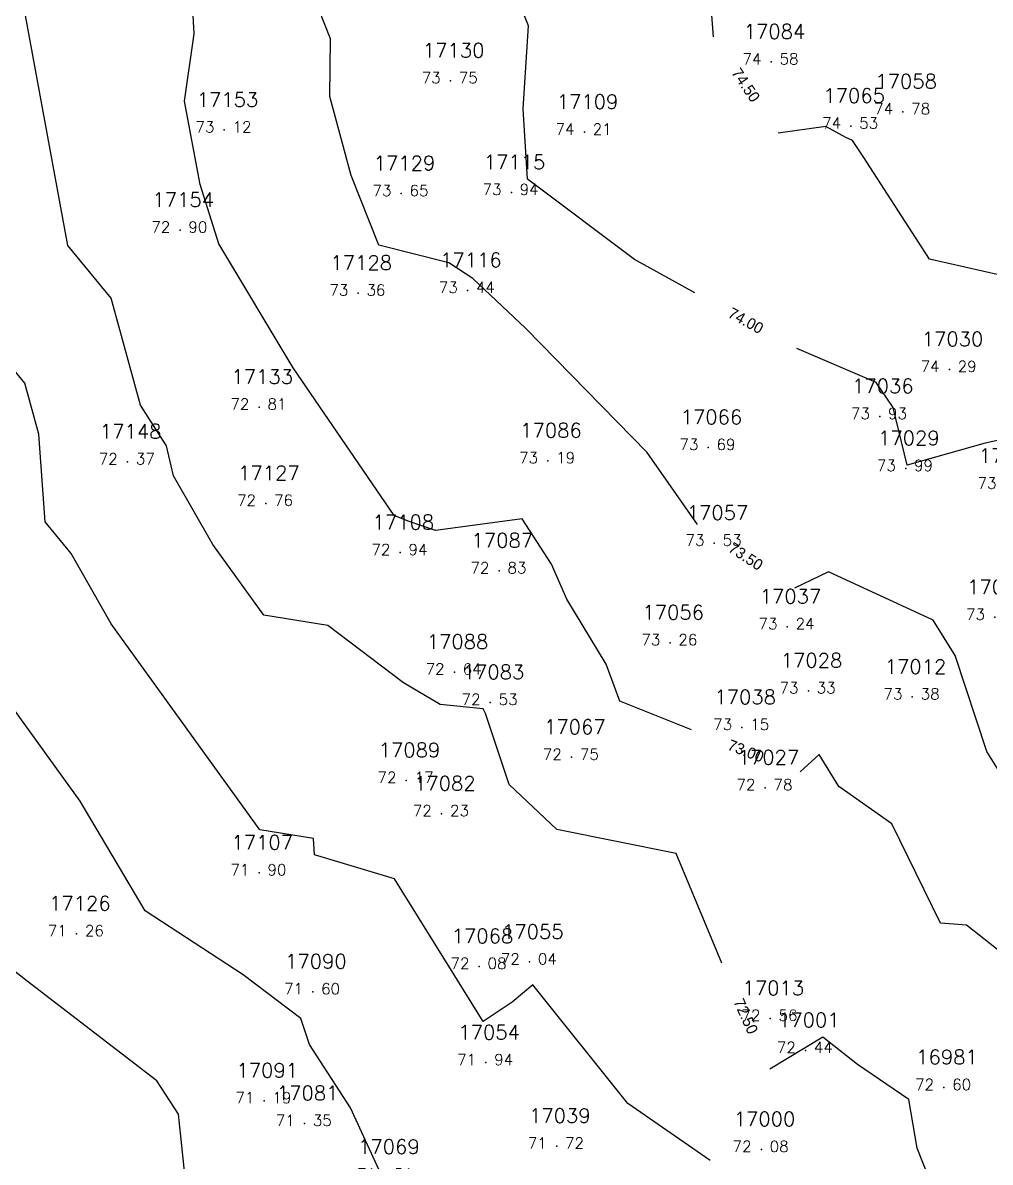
# Model space of a CAD drawing. Header units: millimetres. Extents: x 1412565 to 1412813, y 4931476 to 4931699.
# Drawn here: x 1412574.93 to 1412592.42, y 4931504.84 to 4931525.44 of the extents above; entities that cross this region are included whole.
import ezdxf
from ezdxf.enums import TextEntityAlignment as Align

# ---------------------------------------------------------------- set-up
doc = ezdxf.new("R2010")
doc.units = ezdxf.units.MM
for name, color, linetype in [('CIVIL', 50, 'Continuous'), ('CIVIL-DRAW', 80, 'Continuous'), ('CIVIL-NONAME', 130, 'Continuous'), ('CIVIL-TEXT', 240, 'Continuous'), ('CIVIL-Z', 50, 'Continuous'), ('Tcontours1', 7, 'Continuous'), ('Tcontours2', 7, 'Continuous')]:
    doc.layers.add(name, color=color, linetype=linetype)
doc.styles.add('CIVILCADMAIN', font='TXT.SHX')
doc.styles.add('MAVAT_HebTXT', font='hebtxt.shx')
doc.styles.get("Standard").update_dxf_attribs({"font": 'arial.ttf'})

# ---------------------------------------------------------------- blocks, each defined once
blk = doc.blocks.new('CIVIL-ZZ')
at = {"layer": 'CIVIL-DRAW'}
blk.add_point((0, 0), dxfattribs=at)
at = {"layer": 'CIVIL-NONAME'}
blk.add_attdef('NAME', text='', height=1.8, dxfattribs=at).set_placement((0, 2.1), align=Align.CENTER)
at = {"layer": 'CIVIL-TEXT', "flags": 8}
blk.add_attdef('TEXT', text='', height=2, dxfattribs=at).set_placement((0.2, -3.3), align=Align.CENTER)
at = {"layer": 'CIVIL-Z'}
blk.add_attdef('Z1', text='', height=1.6, dxfattribs=at).set_placement((-0.75, -0.225), align=Align.RIGHT)
blk.add_attdef('Z2', (0.75, -0.225), '', height=1.6, dxfattribs=at)

msp = doc.modelspace()

# ---------------------------------------------------------------- linework, layer by layer
at = {"layer": 'Tcontours1'}
for points, elevation in [([(1412587.079, 4931520.558), (1412585.985, 4931521.158), (1412584.053, 4931522.612), (1412583.975, 4931523.885), (1412584.072, 4931525.385), (1412583.527, 4931526.743), (1412583.03, 4931530.508), (1412582.867, 4931530.88), (1412582.854, 4931531.016), (1412582.64, 4931533.586), (1412583.462, 4931535.863), (1412582.683, 4931537.539), (1412582.642, 4931537.748), (1412582.762, 4931537.957), (1412583.425, 4931539.413), (1412583.238, 4931541.235), (1412585.55, 4931543.872), (1412586.42, 4931545.242), (1412587.157, 4931547.207)], 74), ([(1412587.357, 4931504.87), (1412585.867, 4931505.9), (1412584.151, 4931508.044), (1412583.774, 4931507.732), (1412583.249, 4931507.386), (1412582.678, 4931508.303), (1412581.649, 4931509.964), (1412580.2, 4931510.394), (1412580.185, 4931510.689), (1412579.214, 4931510.847), (1412576.525, 4931514.573), (1412575.799, 4931515.845), (1412575.333, 4931516.415), (1412575.219, 4931517.998), (1412574.965, 4931518.925), (1412573.198, 4931521.069), (1412573.004, 4931522.124), (1412572.085, 4931526.241)], 72), ([(1412587.02, 4931512.654), (1412585.723, 4931513.175), (1412585.472, 4931513.845), (1412584.762, 4931515.016), (1412584.485, 4931515.651), (1412583.956, 4931516.47), (1412582.391, 4931516.258), (1412581.896, 4931516.429), (1412581.641, 4931516.53), (1412579.818, 4931519.202), (1412578.47, 4931521.442), (1412578.134, 4931522.513), (1412577.852, 4931524.02), (1412578.023, 4931525.24), (1412577.982, 4931526.028)], 73), ([(1412593.13, 4931518.011), (1412592.329, 4931517.84), (1412590.916, 4931517.44), (1412590.665, 4931518.485), (1412590.359, 4931518.932), (1412588.921, 4931519.549)], 74), ([(1412592.647, 4931508.608), (1412591.989, 4931509.127), (1412591.52, 4931509.162), (1412590.637, 4931510.955), (1412589.684, 4931511.632), (1412589.325, 4931512.211), (1412588.98, 4931511.899)], 73), ([(1412577.894, 4931504.276), (1412577.739, 4931505.711), (1412577.349, 4931506.311), (1412575.084, 4931508.051), (1412573.623, 4931509.183)], 71)]:
    msp.add_lwpolyline(points, dxfattribs=dict(at, elevation=elevation))
at = {"layer": 'Tcontours2'}
for points, elevation in [([(1412587.413, 4931525.185), (1412587.296, 4931526.752), (1412587.158, 4931527.409), (1412586.942, 4931527.697), (1412586.811, 4931527.569), (1412585.876, 4931527.188), (1412584.993, 4931529.213), (1412584.755, 4931531.621), (1412584.67, 4931532.643), (1412585.515, 4931534.984), (1412585.895, 4931535.653), (1412585.977, 4931536.928), (1412586.511, 4931540.947), (1412586.422, 4931542), (1412586.55, 4931542.281), (1412586.524, 4931542.532), (1412586.843, 4931542.896), (1412587.385, 4931543.818)], 74.5), ([(1412581.398, 4931504.631), (1412580.854, 4931505.82), (1412580.11, 4931506.968), (1412579.955, 4931507.44), (1412578.914, 4931508.229), (1412577.137, 4931509.382), (1412575.965, 4931511.369), (1412574.686, 4931513.141), (1412574.42, 4931513.607), (1412573.323, 4931514.949), (1412573.257, 4931515.865), (1412572.778, 4931516.28), (1412571.95, 4931518.624), (1412571.297, 4931519.363), (1412571.261, 4931520.6), (1412570.986, 4931521.816), (1412570.37, 4931524.285), (1412569.806, 4931526.732)], 71.5), ([(1412587.123, 4931516.37), (1412586.218, 4931517.669), (1412584.014, 4931519.918), (1412583.065, 4931520.812), (1412582.627, 4931521.1), (1412581.367, 4931521.419), (1412580.864, 4931522.675), (1412580.481, 4931524.106), (1412580.491, 4931525.147), (1412580.09, 4931526.162)], 73.5), ([(1412587.566, 4931508.436), (1412586.738, 4931510.418), (1412584.582, 4931510.857), (1412583.72, 4931511.67), (1412583.292, 4931512.949), (1412583.253, 4931513.033), (1412582.471, 4931513.116), (1412581.813, 4931513.506), (1412580.439, 4931514.542), (1412579.284, 4931514.73), (1412578.364, 4931516.005), (1412577.653, 4931517.25), (1412577.523, 4931517.792), (1412577.053, 4931518.528), (1412576.523, 4931520.461), (1412575.738, 4931521.414), (1412574.962, 4931525.634)], 72.5), ([(1412593.239, 4931520.729), (1412591.32, 4931521.167), (1412590.122, 4931523.02), (1412589.926, 4931523.308), (1412589.808, 4931523.363), (1412589.448, 4931523.56), (1412588.587, 4931523.444)], 74.5), ([(1412592.716, 4931511.683), (1412592.355, 4931512.265), (1412591.787, 4931514.001), (1412591.385, 4931514.639), (1412589.492, 4931515.511), (1412588.877, 4931515.214)], 73.5), ([(1412588.715, 4931484.819), (1412588.771, 4931485.077), (1412589.172, 4931485.91), (1412590.673, 4931488.027), (1412590.646, 4931488.566), (1412592.1, 4931490.17), (1412591.438, 4931491.969), (1412591.811, 4931493.082), (1412592.282, 4931494.047), (1412592.607, 4931495.748), (1412593.114, 4931496.63), (1412593.179, 4931496.727), (1412593.088, 4931498.929), (1412592.9, 4931500.577), (1412592.737, 4931501.507), (1412592.593, 4931502.708), (1412591.888, 4931503.1), (1412591.1, 4931505.093), (1412590.945, 4931505.975), (1412590.017, 4931506.609), (1412589.392, 4931507.103), (1412588.434, 4931506.524)], 72.5)]:
    msp.add_lwpolyline(points, dxfattribs=dict(at, elevation=elevation))

# ---------------------------------------------------------------- block references
at = {"layer": 'CIVIL'}
ref = msp.add_blockref('CIVIL-ZZ', (1412588.46, 4931524.73, 74.58), dxfattribs=dict(at, xscale=0.2, yscale=0.2))
ref.add_attrib('Z2', '58', (1412588.61, 4931524.685), dxfattribs={"layer": 'CIVIL-Z', "height": 0.2, "style": 'CIVILCADMAIN'})
ref.add_attrib('Z1', '74', (1412587.94, 4931524.685), dxfattribs={"layer": 'CIVIL-Z', "height": 0.2, "style": 'CIVILCADMAIN'})
ref.add_attrib('NAME', '17084', (1412587.96, 4931525.15), dxfattribs={"layer": 'CIVIL-NONAME', "height": 0.26, "style": 'CIVILCADMAIN'})
ref = msp.add_blockref('CIVIL-ZZ', (1412582.66, 4931524.39, 73.75), dxfattribs=dict(at, xscale=0.2, yscale=0.2))
ref.add_attrib('Z2', '75', (1412582.81, 4931524.345), dxfattribs={"layer": 'CIVIL-Z', "height": 0.2, "style": 'CIVILCADMAIN'})
ref.add_attrib('Z1', '73', (1412582.14, 4931524.345), dxfattribs={"layer": 'CIVIL-Z', "height": 0.2, "style": 'CIVILCADMAIN'})
ref.add_attrib('NAME', '17130', (1412582.16, 4931524.81), dxfattribs={"layer": 'CIVIL-NONAME', "height": 0.26, "style": 'CIVILCADMAIN'})
ref = msp.add_blockref('CIVIL-ZZ', (1412590.84, 4931523.83, 74.78), dxfattribs=dict(at, xscale=0.2, yscale=0.2))
ref.add_attrib('Z2', '78', (1412590.99, 4931523.785), dxfattribs={"layer": 'CIVIL-Z', "height": 0.2, "style": 'CIVILCADMAIN'})
ref.add_attrib('Z1', '74', (1412590.32, 4931523.785), dxfattribs={"layer": 'CIVIL-Z', "height": 0.2, "style": 'CIVILCADMAIN'})
ref.add_attrib('NAME', '17058', (1412590.34, 4931524.25), dxfattribs={"layer": 'CIVIL-NONAME', "height": 0.26, "style": 'CIVILCADMAIN'})
ref = msp.add_blockref('CIVIL-ZZ', (1412589.9, 4931523.57, 74.53), dxfattribs=dict(at, xscale=0.2, yscale=0.2))
ref.add_attrib('Z2', '53', (1412590.05, 4931523.525), dxfattribs={"layer": 'CIVIL-Z', "height": 0.2, "style": 'CIVILCADMAIN'})
ref.add_attrib('Z1', '74', (1412589.38, 4931523.525), dxfattribs={"layer": 'CIVIL-Z', "height": 0.2, "style": 'CIVILCADMAIN'})
ref.add_attrib('NAME', '17065', (1412589.4, 4931523.99), dxfattribs={"layer": 'CIVIL-NONAME', "height": 0.26, "style": 'CIVILCADMAIN'})
ref = msp.add_blockref('CIVIL-ZZ', (1412578.57, 4931523.5, 73.12), dxfattribs=dict(at, xscale=0.2, yscale=0.2))
ref.add_attrib('Z2', '12', (1412578.72, 4931523.455), dxfattribs={"layer": 'CIVIL-Z', "height": 0.2, "style": 'CIVILCADMAIN'})
ref.add_attrib('Z1', '73', (1412578.05, 4931523.455), dxfattribs={"layer": 'CIVIL-Z', "height": 0.2, "style": 'CIVILCADMAIN'})
ref.add_attrib('NAME', '17153', (1412578.07, 4931523.92), dxfattribs={"layer": 'CIVIL-NONAME', "height": 0.26, "style": 'CIVILCADMAIN'})
ref = msp.add_blockref('CIVIL-ZZ', (1412585.08, 4931523.46, 74.21), dxfattribs=dict(at, xscale=0.2, yscale=0.2))
ref.add_attrib('Z2', '21', (1412585.23, 4931523.415), dxfattribs={"layer": 'CIVIL-Z', "height": 0.2, "style": 'CIVILCADMAIN'})
ref.add_attrib('Z1', '74', (1412584.56, 4931523.415), dxfattribs={"layer": 'CIVIL-Z', "height": 0.2, "style": 'CIVILCADMAIN'})
ref.add_attrib('NAME', '17109', (1412584.58, 4931523.88), dxfattribs={"layer": 'CIVIL-NONAME', "height": 0.26, "style": 'CIVILCADMAIN'})
ref = msp.add_blockref('CIVIL-ZZ', (1412581.77, 4931522.35, 73.65), dxfattribs=dict(at, xscale=0.2, yscale=0.2))
ref.add_attrib('Z2', '65', (1412581.92, 4931522.305), dxfattribs={"layer": 'CIVIL-Z', "height": 0.2, "style": 'CIVILCADMAIN'})
ref.add_attrib('Z1', '73', (1412581.25, 4931522.305), dxfattribs={"layer": 'CIVIL-Z', "height": 0.2, "style": 'CIVILCADMAIN'})
ref.add_attrib('NAME', '17129', (1412581.27, 4931522.77), dxfattribs={"layer": 'CIVIL-NONAME', "height": 0.26, "style": 'CIVILCADMAIN'})
ref = msp.add_blockref('CIVIL-ZZ', (1412583.76, 4931522.37, 73.94), dxfattribs=dict(at, xscale=0.2, yscale=0.2))
ref.add_attrib('Z2', '94', (1412583.91, 4931522.325), dxfattribs={"layer": 'CIVIL-Z', "height": 0.2, "style": 'CIVILCADMAIN'})
ref.add_attrib('Z1', '73', (1412583.24, 4931522.325), dxfattribs={"layer": 'CIVIL-Z', "height": 0.2, "style": 'CIVILCADMAIN'})
ref.add_attrib('NAME', '17115', (1412583.26, 4931522.79), dxfattribs={"layer": 'CIVIL-NONAME', "height": 0.26, "style": 'CIVILCADMAIN'})
ref = msp.add_blockref('CIVIL-ZZ', (1412577.77, 4931521.69, 72.9), dxfattribs=dict(at, xscale=0.2, yscale=0.2))
ref.add_attrib('Z2', '90', (1412577.92, 4931521.645), dxfattribs={"layer": 'CIVIL-Z', "height": 0.2, "style": 'CIVILCADMAIN'})
ref.add_attrib('Z1', '72', (1412577.25, 4931521.645), dxfattribs={"layer": 'CIVIL-Z', "height": 0.2, "style": 'CIVILCADMAIN'})
ref.add_attrib('NAME', '17154', (1412577.27, 4931522.11), dxfattribs={"layer": 'CIVIL-NONAME', "height": 0.26, "style": 'CIVILCADMAIN'})
ref = msp.add_blockref('CIVIL-ZZ', (1412580.99, 4931520.55, 73.36), dxfattribs=dict(at, xscale=0.2, yscale=0.2))
ref.add_attrib('Z2', '36', (1412581.14, 4931520.505), dxfattribs={"layer": 'CIVIL-Z', "height": 0.2, "style": 'CIVILCADMAIN'})
ref.add_attrib('Z1', '73', (1412580.47, 4931520.505), dxfattribs={"layer": 'CIVIL-Z', "height": 0.2, "style": 'CIVILCADMAIN'})
ref.add_attrib('NAME', '17128', (1412580.49, 4931520.97), dxfattribs={"layer": 'CIVIL-NONAME', "height": 0.26, "style": 'CIVILCADMAIN'})
ref = msp.add_blockref('CIVIL-ZZ', (1412582.97, 4931520.6, 73.44), dxfattribs=dict(at, xscale=0.2, yscale=0.2))
ref.add_attrib('Z2', '44', (1412583.12, 4931520.555), dxfattribs={"layer": 'CIVIL-Z', "height": 0.2, "style": 'CIVILCADMAIN'})
ref.add_attrib('Z1', '73', (1412582.45, 4931520.555), dxfattribs={"layer": 'CIVIL-Z', "height": 0.2, "style": 'CIVILCADMAIN'})
ref.add_attrib('NAME', '17116', (1412582.47, 4931521.02), dxfattribs={"layer": 'CIVIL-NONAME', "height": 0.26, "style": 'CIVILCADMAIN'})
ref = msp.add_blockref('CIVIL-ZZ', (1412591.68, 4931519.17, 74.29), dxfattribs=dict(at, xscale=0.2, yscale=0.2))
ref.add_attrib('Z2', '29', (1412591.83, 4931519.125), dxfattribs={"layer": 'CIVIL-Z', "height": 0.2, "style": 'CIVILCADMAIN'})
ref.add_attrib('Z1', '74', (1412591.16, 4931519.125), dxfattribs={"layer": 'CIVIL-Z', "height": 0.2, "style": 'CIVILCADMAIN'})
ref.add_attrib('NAME', '17030', (1412591.18, 4931519.59), dxfattribs={"layer": 'CIVIL-NONAME', "height": 0.26, "style": 'CIVILCADMAIN'})
ref = msp.add_blockref('CIVIL-ZZ', (1412579.2, 4931518.49, 72.81), dxfattribs=dict(at, xscale=0.2, yscale=0.2))
ref.add_attrib('Z2', '81', (1412579.35, 4931518.445), dxfattribs={"layer": 'CIVIL-Z', "height": 0.2, "style": 'CIVILCADMAIN'})
ref.add_attrib('Z1', '72', (1412578.68, 4931518.445), dxfattribs={"layer": 'CIVIL-Z', "height": 0.2, "style": 'CIVILCADMAIN'})
ref.add_attrib('NAME', '17133', (1412578.7, 4931518.91), dxfattribs={"layer": 'CIVIL-NONAME', "height": 0.26, "style": 'CIVILCADMAIN'})
ref = msp.add_blockref('CIVIL-ZZ', (1412590.42, 4931518.32, 73.93), dxfattribs=dict(at, xscale=0.2, yscale=0.2))
ref.add_attrib('Z2', '93', (1412590.57, 4931518.275), dxfattribs={"layer": 'CIVIL-Z', "height": 0.2, "style": 'CIVILCADMAIN'})
ref.add_attrib('Z1', '73', (1412589.9, 4931518.275), dxfattribs={"layer": 'CIVIL-Z', "height": 0.2, "style": 'CIVILCADMAIN'})
ref.add_attrib('NAME', '17036', (1412589.92, 4931518.74), dxfattribs={"layer": 'CIVIL-NONAME', "height": 0.26, "style": 'CIVILCADMAIN'})
ref = msp.add_blockref('CIVIL-ZZ', (1412587.32, 4931517.76, 73.69), dxfattribs=dict(at, xscale=0.2, yscale=0.2))
ref.add_attrib('Z2', '69', (1412587.47, 4931517.715), dxfattribs={"layer": 'CIVIL-Z', "height": 0.2, "style": 'CIVILCADMAIN'})
ref.add_attrib('Z1', '73', (1412586.8, 4931517.715), dxfattribs={"layer": 'CIVIL-Z', "height": 0.2, "style": 'CIVILCADMAIN'})
ref.add_attrib('NAME', '17066', (1412586.82, 4931518.18), dxfattribs={"layer": 'CIVIL-NONAME', "height": 0.26, "style": 'CIVILCADMAIN'})
ref = msp.add_blockref('CIVIL-ZZ', (1412576.82, 4931517.5, 72.37), dxfattribs=dict(at, xscale=0.2, yscale=0.2))
ref.add_attrib('Z2', '37', (1412576.97, 4931517.455), dxfattribs={"layer": 'CIVIL-Z', "height": 0.2, "style": 'CIVILCADMAIN'})
ref.add_attrib('Z1', '72', (1412576.3, 4931517.455), dxfattribs={"layer": 'CIVIL-Z', "height": 0.2, "style": 'CIVILCADMAIN'})
ref.add_attrib('NAME', '17148', (1412576.32, 4931517.92), dxfattribs={"layer": 'CIVIL-NONAME', "height": 0.26, "style": 'CIVILCADMAIN'})
ref = msp.add_blockref('CIVIL-ZZ', (1412584.42, 4931517.52, 73.19), dxfattribs=dict(at, xscale=0.2, yscale=0.2))
ref.add_attrib('Z2', '19', (1412584.57, 4931517.475), dxfattribs={"layer": 'CIVIL-Z', "height": 0.2, "style": 'CIVILCADMAIN'})
ref.add_attrib('Z1', '73', (1412583.9, 4931517.475), dxfattribs={"layer": 'CIVIL-Z', "height": 0.2, "style": 'CIVILCADMAIN'})
ref.add_attrib('NAME', '17086', (1412583.92, 4931517.94), dxfattribs={"layer": 'CIVIL-NONAME', "height": 0.26, "style": 'CIVILCADMAIN'})
ref = msp.add_blockref('CIVIL-ZZ', (1412590.89, 4931517.38, 73.99), dxfattribs=dict(at, xscale=0.2, yscale=0.2))
ref.add_attrib('Z2', '99', (1412591.04, 4931517.335), dxfattribs={"layer": 'CIVIL-Z', "height": 0.2, "style": 'CIVILCADMAIN'})
ref.add_attrib('Z1', '73', (1412590.37, 4931517.335), dxfattribs={"layer": 'CIVIL-Z', "height": 0.2, "style": 'CIVILCADMAIN'})
ref.add_attrib('NAME', '17029', (1412590.39, 4931517.8), dxfattribs={"layer": 'CIVIL-NONAME', "height": 0.26, "style": 'CIVILCADMAIN'})
ref = msp.add_blockref('CIVIL-ZZ', (1412592.71, 4931517.06, 73.83), dxfattribs=dict(at, xscale=0.2, yscale=0.2))
ref.add_attrib('Z2', '83', (1412592.86, 4931517.015), dxfattribs={"layer": 'CIVIL-Z', "height": 0.2, "style": 'CIVILCADMAIN'})
ref.add_attrib('Z1', '73', (1412592.19, 4931517.015), dxfattribs={"layer": 'CIVIL-Z', "height": 0.2, "style": 'CIVILCADMAIN'})
ref.add_attrib('NAME', '17011', (1412592.21, 4931517.48), dxfattribs={"layer": 'CIVIL-NONAME', "height": 0.26, "style": 'CIVILCADMAIN'})
ref = msp.add_blockref('CIVIL-ZZ', (1412579.32, 4931516.75, 72.76), dxfattribs=dict(at, xscale=0.2, yscale=0.2))
ref.add_attrib('Z2', '76', (1412579.47, 4931516.705), dxfattribs={"layer": 'CIVIL-Z', "height": 0.2, "style": 'CIVILCADMAIN'})
ref.add_attrib('Z1', '72', (1412578.8, 4931516.705), dxfattribs={"layer": 'CIVIL-Z', "height": 0.2, "style": 'CIVILCADMAIN'})
ref.add_attrib('NAME', '17127', (1412578.82, 4931517.17), dxfattribs={"layer": 'CIVIL-NONAME', "height": 0.26, "style": 'CIVILCADMAIN'})
ref = msp.add_blockref('CIVIL-ZZ', (1412587.43, 4931516.03, 73.53), dxfattribs=dict(at, xscale=0.2, yscale=0.2))
ref.add_attrib('Z2', '53', (1412587.58, 4931515.985), dxfattribs={"layer": 'CIVIL-Z', "height": 0.2, "style": 'CIVILCADMAIN'})
ref.add_attrib('Z1', '73', (1412586.91, 4931515.985), dxfattribs={"layer": 'CIVIL-Z', "height": 0.2, "style": 'CIVILCADMAIN'})
ref.add_attrib('NAME', '17057', (1412586.93, 4931516.45), dxfattribs={"layer": 'CIVIL-NONAME', "height": 0.26, "style": 'CIVILCADMAIN'})
ref = msp.add_blockref('CIVIL-ZZ', (1412581.75, 4931515.86, 72.94), dxfattribs=dict(at, xscale=0.2, yscale=0.2))
ref.add_attrib('Z2', '94', (1412581.9, 4931515.815), dxfattribs={"layer": 'CIVIL-Z', "height": 0.2, "style": 'CIVILCADMAIN'})
ref.add_attrib('Z1', '72', (1412581.23, 4931515.815), dxfattribs={"layer": 'CIVIL-Z', "height": 0.2, "style": 'CIVILCADMAIN'})
ref.add_attrib('NAME', '17108', (1412581.25, 4931516.28), dxfattribs={"layer": 'CIVIL-NONAME', "height": 0.26, "style": 'CIVILCADMAIN'})
ref = msp.add_blockref('CIVIL-ZZ', (1412583.54, 4931515.53, 72.83), dxfattribs=dict(at, xscale=0.2, yscale=0.2))
ref.add_attrib('Z2', '83', (1412583.69, 4931515.485), dxfattribs={"layer": 'CIVIL-Z', "height": 0.2, "style": 'CIVILCADMAIN'})
ref.add_attrib('Z1', '72', (1412583.02, 4931515.485), dxfattribs={"layer": 'CIVIL-Z', "height": 0.2, "style": 'CIVILCADMAIN'})
ref.add_attrib('NAME', '17087', (1412583.04, 4931515.95), dxfattribs={"layer": 'CIVIL-NONAME', "height": 0.26, "style": 'CIVILCADMAIN'})
ref = msp.add_blockref('CIVIL-ZZ', (1412588.75, 4931514.52, 73.24), dxfattribs=dict(at, xscale=0.2, yscale=0.2))
ref.add_attrib('Z2', '24', (1412588.9, 4931514.475), dxfattribs={"layer": 'CIVIL-Z', "height": 0.2, "style": 'CIVILCADMAIN'})
ref.add_attrib('Z1', '73', (1412588.23, 4931514.475), dxfattribs={"layer": 'CIVIL-Z', "height": 0.2, "style": 'CIVILCADMAIN'})
ref.add_attrib('NAME', '17037', (1412588.25, 4931514.94), dxfattribs={"layer": 'CIVIL-NONAME', "height": 0.26, "style": 'CIVILCADMAIN'})
ref = msp.add_blockref('CIVIL-ZZ', (1412592.5, 4931514.69, 73.61), dxfattribs=dict(at, xscale=0.2, yscale=0.2))
ref.add_attrib('Z2', '61', (1412592.65, 4931514.645), dxfattribs={"layer": 'CIVIL-Z', "height": 0.2, "style": 'CIVILCADMAIN'})
ref.add_attrib('Z1', '73', (1412591.98, 4931514.645), dxfattribs={"layer": 'CIVIL-Z', "height": 0.2, "style": 'CIVILCADMAIN'})
ref.add_attrib('NAME', '17002', (1412592, 4931515.11), dxfattribs={"layer": 'CIVIL-NONAME', "height": 0.26, "style": 'CIVILCADMAIN'})
ref = msp.add_blockref('CIVIL-ZZ', (1412586.63, 4931514.23, 73.26), dxfattribs=dict(at, xscale=0.2, yscale=0.2))
ref.add_attrib('Z2', '26', (1412586.78, 4931514.185), dxfattribs={"layer": 'CIVIL-Z', "height": 0.2, "style": 'CIVILCADMAIN'})
ref.add_attrib('Z1', '73', (1412586.11, 4931514.185), dxfattribs={"layer": 'CIVIL-Z', "height": 0.2, "style": 'CIVILCADMAIN'})
ref.add_attrib('NAME', '17056', (1412586.13, 4931514.65), dxfattribs={"layer": 'CIVIL-NONAME', "height": 0.26, "style": 'CIVILCADMAIN'})
ref = msp.add_blockref('CIVIL-ZZ', (1412582.73, 4931513.7, 72.64), dxfattribs=dict(at, xscale=0.2, yscale=0.2))
ref.add_attrib('Z2', '64', (1412582.88, 4931513.655), dxfattribs={"layer": 'CIVIL-Z', "height": 0.2, "style": 'CIVILCADMAIN'})
ref.add_attrib('Z1', '72', (1412582.21, 4931513.655), dxfattribs={"layer": 'CIVIL-Z', "height": 0.2, "style": 'CIVILCADMAIN'})
ref.add_attrib('NAME', '17088', (1412582.23, 4931514.12), dxfattribs={"layer": 'CIVIL-NONAME', "height": 0.26, "style": 'CIVILCADMAIN'})
ref = msp.add_blockref('CIVIL-ZZ', (1412589.13, 4931513.36, 73.33), dxfattribs=dict(at, xscale=0.2, yscale=0.2))
ref.add_attrib('Z2', '33', (1412589.28, 4931513.315), dxfattribs={"layer": 'CIVIL-Z', "height": 0.2, "style": 'CIVILCADMAIN'})
ref.add_attrib('Z1', '73', (1412588.61, 4931513.315), dxfattribs={"layer": 'CIVIL-Z', "height": 0.2, "style": 'CIVILCADMAIN'})
ref.add_attrib('NAME', '17028', (1412588.63, 4931513.78), dxfattribs={"layer": 'CIVIL-NONAME', "height": 0.26, "style": 'CIVILCADMAIN'})
ref = msp.add_blockref('CIVIL-ZZ', (1412583.38, 4931513.15, 72.53), dxfattribs=dict(at, xscale=0.2, yscale=0.2))
ref.add_attrib('Z2', '53', (1412583.53, 4931513.105), dxfattribs={"layer": 'CIVIL-Z', "height": 0.2, "style": 'CIVILCADMAIN'})
ref.add_attrib('Z1', '72', (1412582.86, 4931513.105), dxfattribs={"layer": 'CIVIL-Z', "height": 0.2, "style": 'CIVILCADMAIN'})
ref.add_attrib('NAME', '17083', (1412582.88, 4931513.57), dxfattribs={"layer": 'CIVIL-NONAME', "height": 0.26, "style": 'CIVILCADMAIN'})
ref = msp.add_blockref('CIVIL-ZZ', (1412591.01, 4931513.25, 73.38), dxfattribs=dict(at, xscale=0.2, yscale=0.2))
ref.add_attrib('Z2', '38', (1412591.16, 4931513.205), dxfattribs={"layer": 'CIVIL-Z', "height": 0.2, "style": 'CIVILCADMAIN'})
ref.add_attrib('Z1', '73', (1412590.49, 4931513.205), dxfattribs={"layer": 'CIVIL-Z', "height": 0.2, "style": 'CIVILCADMAIN'})
ref.add_attrib('NAME', '17012', (1412590.51, 4931513.67), dxfattribs={"layer": 'CIVIL-NONAME', "height": 0.26, "style": 'CIVILCADMAIN'})
ref = msp.add_blockref('CIVIL-ZZ', (1412587.93, 4931512.7, 73.15), dxfattribs=dict(at, xscale=0.2, yscale=0.2))
ref.add_attrib('Z2', '15', (1412588.08, 4931512.655), dxfattribs={"layer": 'CIVIL-Z', "height": 0.2, "style": 'CIVILCADMAIN'})
ref.add_attrib('Z1', '73', (1412587.41, 4931512.655), dxfattribs={"layer": 'CIVIL-Z', "height": 0.2, "style": 'CIVILCADMAIN'})
ref.add_attrib('NAME', '17038', (1412587.43, 4931513.12), dxfattribs={"layer": 'CIVIL-NONAME', "height": 0.26, "style": 'CIVILCADMAIN'})
ref = msp.add_blockref('CIVIL-ZZ', (1412584.85, 4931512.16, 72.75), dxfattribs=dict(at, xscale=0.2, yscale=0.2))
ref.add_attrib('Z2', '75', (1412585, 4931512.115), dxfattribs={"layer": 'CIVIL-Z', "height": 0.2, "style": 'CIVILCADMAIN'})
ref.add_attrib('Z1', '72', (1412584.33, 4931512.115), dxfattribs={"layer": 'CIVIL-Z', "height": 0.2, "style": 'CIVILCADMAIN'})
ref.add_attrib('NAME', '17067', (1412584.35, 4931512.58), dxfattribs={"layer": 'CIVIL-NONAME', "height": 0.26, "style": 'CIVILCADMAIN'})
ref = msp.add_blockref('CIVIL-ZZ', (1412581.86, 4931511.74, 72.17), dxfattribs=dict(at, xscale=0.2, yscale=0.2))
ref.add_attrib('Z2', '17', (1412582.01, 4931511.695), dxfattribs={"layer": 'CIVIL-Z', "height": 0.2, "style": 'CIVILCADMAIN'})
ref.add_attrib('Z1', '72', (1412581.34, 4931511.695), dxfattribs={"layer": 'CIVIL-Z', "height": 0.2, "style": 'CIVILCADMAIN'})
ref.add_attrib('NAME', '17089', (1412581.36, 4931512.16), dxfattribs={"layer": 'CIVIL-NONAME', "height": 0.26, "style": 'CIVILCADMAIN'})
ref = msp.add_blockref('CIVIL-ZZ', (1412588.35, 4931511.61, 72.78), dxfattribs=dict(at, xscale=0.2, yscale=0.2))
ref.add_attrib('Z2', '78', (1412588.5, 4931511.565), dxfattribs={"layer": 'CIVIL-Z', "height": 0.2, "style": 'CIVILCADMAIN'})
ref.add_attrib('Z1', '72', (1412587.83, 4931511.565), dxfattribs={"layer": 'CIVIL-Z', "height": 0.2, "style": 'CIVILCADMAIN'})
ref.add_attrib('NAME', '17027', (1412587.85, 4931512.03), dxfattribs={"layer": 'CIVIL-NONAME', "height": 0.26, "style": 'CIVILCADMAIN'})
ref = msp.add_blockref('CIVIL-ZZ', (1412582.5, 4931511.14, 72.23), dxfattribs=dict(at, xscale=0.2, yscale=0.2))
ref.add_attrib('Z2', '23', (1412582.65, 4931511.095), dxfattribs={"layer": 'CIVIL-Z', "height": 0.2, "style": 'CIVILCADMAIN'})
ref.add_attrib('Z1', '72', (1412581.98, 4931511.095), dxfattribs={"layer": 'CIVIL-Z', "height": 0.2, "style": 'CIVILCADMAIN'})
ref.add_attrib('NAME', '17082', (1412582, 4931511.56), dxfattribs={"layer": 'CIVIL-NONAME', "height": 0.26, "style": 'CIVILCADMAIN'})
ref = msp.add_blockref('CIVIL-ZZ', (1412579.2, 4931510.07, 71.9), dxfattribs=dict(at, xscale=0.2, yscale=0.2))
ref.add_attrib('Z2', '90', (1412579.35, 4931510.025), dxfattribs={"layer": 'CIVIL-Z', "height": 0.2, "style": 'CIVILCADMAIN'})
ref.add_attrib('Z1', '71', (1412578.68, 4931510.025), dxfattribs={"layer": 'CIVIL-Z', "height": 0.2, "style": 'CIVILCADMAIN'})
ref.add_attrib('NAME', '17107', (1412578.7, 4931510.49), dxfattribs={"layer": 'CIVIL-NONAME', "height": 0.26, "style": 'CIVILCADMAIN'})
ref = msp.add_blockref('CIVIL-ZZ', (1412575.9, 4931508.97, 71.26), dxfattribs=dict(at, xscale=0.2, yscale=0.2))
ref.add_attrib('Z2', '26', (1412576.05, 4931508.925), dxfattribs={"layer": 'CIVIL-Z', "height": 0.2, "style": 'CIVILCADMAIN'})
ref.add_attrib('Z1', '71', (1412575.38, 4931508.925), dxfattribs={"layer": 'CIVIL-Z', "height": 0.2, "style": 'CIVILCADMAIN'})
ref.add_attrib('NAME', '17126', (1412575.4, 4931509.39), dxfattribs={"layer": 'CIVIL-NONAME', "height": 0.26, "style": 'CIVILCADMAIN'})
ref = msp.add_blockref('CIVIL-ZZ', (1412583.18, 4931508.38, 72.08), dxfattribs=dict(at, xscale=0.2, yscale=0.2))
ref.add_attrib('Z2', '08', (1412583.33, 4931508.335), dxfattribs={"layer": 'CIVIL-Z', "height": 0.2, "style": 'CIVILCADMAIN'})
ref.add_attrib('Z1', '72', (1412582.66, 4931508.335), dxfattribs={"layer": 'CIVIL-Z', "height": 0.2, "style": 'CIVILCADMAIN'})
ref.add_attrib('NAME', '17068', (1412582.68, 4931508.8), dxfattribs={"layer": 'CIVIL-NONAME', "height": 0.26, "style": 'CIVILCADMAIN'})
ref = msp.add_blockref('CIVIL-ZZ', (1412584.09, 4931508.46, 72.04), dxfattribs=dict(at, xscale=0.2, yscale=0.2))
ref.add_attrib('Z2', '04', (1412584.24, 4931508.415), dxfattribs={"layer": 'CIVIL-Z', "height": 0.2, "style": 'CIVILCADMAIN'})
ref.add_attrib('Z1', '72', (1412583.57, 4931508.415), dxfattribs={"layer": 'CIVIL-Z', "height": 0.2, "style": 'CIVILCADMAIN'})
ref.add_attrib('NAME', '17055', (1412583.59, 4931508.88), dxfattribs={"layer": 'CIVIL-NONAME', "height": 0.26, "style": 'CIVILCADMAIN'})
ref = msp.add_blockref('CIVIL-ZZ', (1412580.17, 4931507.92, 71.6), dxfattribs=dict(at, xscale=0.2, yscale=0.2))
ref.add_attrib('Z2', '60', (1412580.32, 4931507.875), dxfattribs={"layer": 'CIVIL-Z', "height": 0.2, "style": 'CIVILCADMAIN'})
ref.add_attrib('Z1', '71', (1412579.65, 4931507.875), dxfattribs={"layer": 'CIVIL-Z', "height": 0.2, "style": 'CIVILCADMAIN'})
ref.add_attrib('NAME', '17090', (1412579.67, 4931508.34), dxfattribs={"layer": 'CIVIL-NONAME', "height": 0.26, "style": 'CIVILCADMAIN'})
ref = msp.add_blockref('CIVIL-ZZ', (1412588.44, 4931507.44, 72.56), dxfattribs=dict(at, xscale=0.2, yscale=0.2))
ref.add_attrib('Z2', '56', (1412588.59, 4931507.395), dxfattribs={"layer": 'CIVIL-Z', "height": 0.2, "style": 'CIVILCADMAIN'})
ref.add_attrib('Z1', '72', (1412587.92, 4931507.395), dxfattribs={"layer": 'CIVIL-Z', "height": 0.2, "style": 'CIVILCADMAIN'})
ref.add_attrib('NAME', '17013', (1412587.94, 4931507.86), dxfattribs={"layer": 'CIVIL-NONAME', "height": 0.26, "style": 'CIVILCADMAIN'})
ref = msp.add_blockref('CIVIL-ZZ', (1412589.08, 4931506.86, 72.44), dxfattribs=dict(at, xscale=0.2, yscale=0.2))
ref.add_attrib('Z2', '44', (1412589.23, 4931506.815), dxfattribs={"layer": 'CIVIL-Z', "height": 0.2, "style": 'CIVILCADMAIN'})
ref.add_attrib('Z1', '72', (1412588.56, 4931506.815), dxfattribs={"layer": 'CIVIL-Z', "height": 0.2, "style": 'CIVILCADMAIN'})
ref.add_attrib('NAME', '17001', (1412588.58, 4931507.28), dxfattribs={"layer": 'CIVIL-NONAME', "height": 0.26, "style": 'CIVILCADMAIN'})
ref = msp.add_blockref('CIVIL-ZZ', (1412583.3, 4931506.64, 71.94), dxfattribs=dict(at, xscale=0.2, yscale=0.2))
ref.add_attrib('Z2', '94', (1412583.45, 4931506.595), dxfattribs={"layer": 'CIVIL-Z', "height": 0.2, "style": 'CIVILCADMAIN'})
ref.add_attrib('Z1', '71', (1412582.78, 4931506.595), dxfattribs={"layer": 'CIVIL-Z', "height": 0.2, "style": 'CIVILCADMAIN'})
ref.add_attrib('NAME', '17054', (1412582.8, 4931507.06), dxfattribs={"layer": 'CIVIL-NONAME', "height": 0.26, "style": 'CIVILCADMAIN'})
ref = msp.add_blockref('CIVIL-ZZ', (1412591.58, 4931506.19, 72.6), dxfattribs=dict(at, xscale=0.2, yscale=0.2))
ref.add_attrib('Z2', '60', (1412591.73, 4931506.145), dxfattribs={"layer": 'CIVIL-Z', "height": 0.2, "style": 'CIVILCADMAIN'})
ref.add_attrib('Z1', '72', (1412591.06, 4931506.145), dxfattribs={"layer": 'CIVIL-Z', "height": 0.2, "style": 'CIVILCADMAIN'})
ref.add_attrib('NAME', '16981', (1412591.08, 4931506.61), dxfattribs={"layer": 'CIVIL-NONAME', "height": 0.26, "style": 'CIVILCADMAIN'})
ref = msp.add_blockref('CIVIL-ZZ', (1412579.29, 4931505.95, 71.19), dxfattribs=dict(at, xscale=0.2, yscale=0.2))
ref.add_attrib('Z2', '19', (1412579.44, 4931505.905), dxfattribs={"layer": 'CIVIL-Z', "height": 0.2, "style": 'CIVILCADMAIN'})
ref.add_attrib('Z1', '71', (1412578.77, 4931505.905), dxfattribs={"layer": 'CIVIL-Z', "height": 0.2, "style": 'CIVILCADMAIN'})
ref.add_attrib('NAME', '17091', (1412578.79, 4931506.37), dxfattribs={"layer": 'CIVIL-NONAME', "height": 0.26, "style": 'CIVILCADMAIN'})
ref = msp.add_blockref('CIVIL-ZZ', (1412580.02, 4931505.54, 71.35), dxfattribs=dict(at, xscale=0.2, yscale=0.2))
ref.add_attrib('Z2', '35', (1412580.17, 4931505.495), dxfattribs={"layer": 'CIVIL-Z', "height": 0.2, "style": 'CIVILCADMAIN'})
ref.add_attrib('Z1', '71', (1412579.5, 4931505.495), dxfattribs={"layer": 'CIVIL-Z', "height": 0.2, "style": 'CIVILCADMAIN'})
ref.add_attrib('NAME', '17081', (1412579.52, 4931505.96), dxfattribs={"layer": 'CIVIL-NONAME', "height": 0.26, "style": 'CIVILCADMAIN'})
ref = msp.add_blockref('CIVIL-ZZ', (1412584.58, 4931505.13, 71.72), dxfattribs=dict(at, xscale=0.2, yscale=0.2))
ref.add_attrib('Z2', '72', (1412584.73, 4931505.085), dxfattribs={"layer": 'CIVIL-Z', "height": 0.2, "style": 'CIVILCADMAIN'})
ref.add_attrib('Z1', '71', (1412584.06, 4931505.085), dxfattribs={"layer": 'CIVIL-Z', "height": 0.2, "style": 'CIVILCADMAIN'})
ref.add_attrib('NAME', '17039', (1412584.08, 4931505.55), dxfattribs={"layer": 'CIVIL-NONAME', "height": 0.26, "style": 'CIVILCADMAIN'})
ref = msp.add_blockref('CIVIL-ZZ', (1412588.28, 4931505.07, 72.08), dxfattribs=dict(at, xscale=0.2, yscale=0.2))
ref.add_attrib('Z2', '08', (1412588.43, 4931505.025), dxfattribs={"layer": 'CIVIL-Z', "height": 0.2, "style": 'CIVILCADMAIN'})
ref.add_attrib('Z1', '72', (1412587.76, 4931505.025), dxfattribs={"layer": 'CIVIL-Z', "height": 0.2, "style": 'CIVILCADMAIN'})
ref.add_attrib('NAME', '17000', (1412587.78, 4931505.49), dxfattribs={"layer": 'CIVIL-NONAME', "height": 0.26, "style": 'CIVILCADMAIN'})
ref = msp.add_blockref('CIVIL-ZZ', (1412581.49, 4931504.57, 71.51), dxfattribs=dict(at, xscale=0.2, yscale=0.2))
ref.add_attrib('Z2', '51', (1412581.64, 4931504.525), dxfattribs={"layer": 'CIVIL-Z', "height": 0.2, "style": 'CIVILCADMAIN'})
ref.add_attrib('Z1', '71', (1412580.97, 4931504.525), dxfattribs={"layer": 'CIVIL-Z', "height": 0.2, "style": 'CIVILCADMAIN'})
ref.add_attrib('NAME', '17069', (1412580.99, 4931504.99), dxfattribs={"layer": 'CIVIL-NONAME', "height": 0.26, "style": 'CIVILCADMAIN'})

# ---------------------------------------------------------------- texts
at = {"layer": 'Tcontours1', "style": 'MAVAT_HebTXT'}
for s, rotation, p in [('74.00', 331.2705, (1412588, 4931520.053, 74)), ('73.00', 338.9187, (1412588, 4931512.276, 73))]:
    msp.add_text(s, height=0.2, rotation=rotation, dxfattribs=at).set_placement(p, align=Align.MIDDLE_CENTER)
at = {"layer": 'Tcontours2', "style": 'MAVAT_HebTXT'}
for s, rotation, p in [('74.50', 303.9834, (1412588, 4931524.314, 74.5)), ('73.50', 326.6172, (1412588, 4931515.792, 73.5)), ('72.50', 294.4062, (1412588, 4931507.48, 72.5))]:
    msp.add_text(s, height=0.2, rotation=rotation, dxfattribs=at).set_placement(p, align=Align.MIDDLE_CENTER)

doc.saveas('drawing.dxf')
